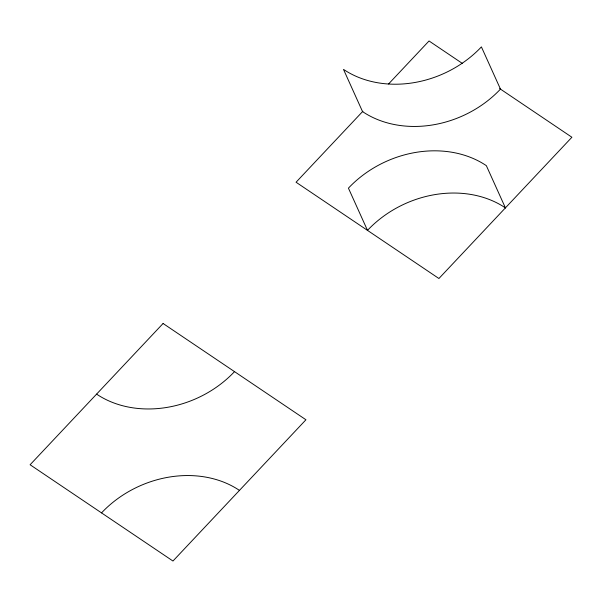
<?xml version="1.0" encoding="UTF-8"?>
<svg xmlns="http://www.w3.org/2000/svg" width="602" height="602" viewBox="0 0 602 602"><rect width="100%" height="100%" fill="white"/><g stroke="black" fill="none" stroke-linecap="round" stroke-linejoin="round"><path stroke-width="0.9" d="M362.871 111.265L296.056 182.233L438.918 278.508L571.9 137.248L499.69 88.584M388.568 83.964L429.038 40.974L462.426 63.473M101.527 512.889A100.451 82.083 -24.3 0 1 239.453 490.397M234.509 371.63A100.451 82.083 -24.3 0 1 96.591 394.122M163.082 323.492L30.1 464.752L172.962 561.026L305.944 419.767L163.082 323.492M500.473 89.111L481.404 46.888A100.451 82.083 -24.3 0 1 343.486 69.38L362.547 111.603A100.451 82.083 -24.3 0 0 500.473 89.111M505.409 207.878L486.348 165.663A100.451 82.083 -24.3 0 0 348.43 188.148L367.491 230.37A100.451 82.083 -24.3 0 1 505.409 207.878"/></g></svg>
